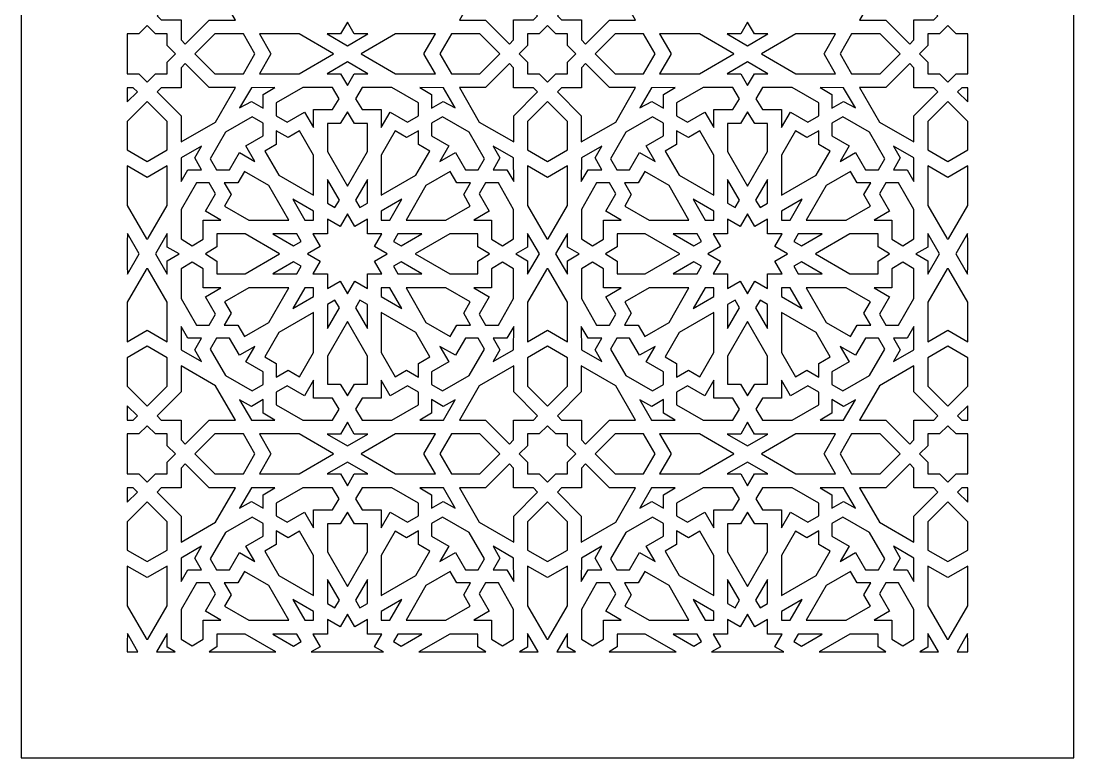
# Model space of a CAD drawing. Extents: x -302 to 302, y -785 to 785.
# Drawn here: x -302 to 302, y -785 to -361 of the extents above; entities that cross this region are included whole.
import ezdxf

# ---------------------------------------------------------------- set-up
doc = ezdxf.new("R2010")
doc.units = 0
doc.layers.add('LAYER_1', color=18, linetype='CONTINUOUS')

msp = doc.modelspace()

# ---------------------------------------------------------------- linework, layer by layer
at = {"layer": 'LAYER_1'}
for points in [[(-302.5, -785), (302.5, -785), (302.5, 785), (-302.5, 785)], [(-210.57, -344.66), (-224.35, -358.44), (-221.93, -360.85), (-210.53, -360.85), (-210.53, -372.25), (-208.11, -374.67), (-194.33, -360.89), (-179.36, -360.89), (-190.79, -341.12), (-210.57, -329.68)], [(-35.67, -360.89), (-21.89, -374.67), (-19.48, -372.25), (-19.48, -360.85), (-8.08, -360.85), (-5.66, -358.44), (-19.44, -344.66), (-19.44, -329.68), (-39.22, -341.12), (-50.65, -360.89)], [(19.44, -344.66), (5.66, -358.44), (8.08, -360.85), (19.48, -360.85), (19.48, -372.25), (21.89, -374.67), (35.67, -360.89), (50.65, -360.89), (39.22, -341.12), (19.44, -329.68)], [(210.53, -360.85), (221.93, -360.85), (224.35, -358.44), (210.57, -344.66), (210.57, -329.68), (190.79, -341.12), (179.36, -360.89), (194.33, -360.89), (208.11, -374.67), (210.53, -372.25)], [(-118.92, -368.84), (-126.69, -368.9), (-115, -375.64), (-103.31, -368.9), (-111.09, -368.84), (-115, -362.06)], [(118.92, -368.84), (115, -362.06), (111.09, -368.84), (103.31, -368.9), (115, -375.64), (126.69, -368.9)], [(-234.74, -368.83), (-241.47, -368.83), (-241.47, -375.83), (-241.47, -380.32), (-241.47, -384.8), (-241.47, -391.8), (-234.74, -391.8), (-230.01, -396.52), (-225.27, -391.8), (-218.54, -391.8), (-218.54, -385.08), (-213.81, -380.32), (-218.54, -375.56), (-218.54, -368.83), (-225.27, -368.83), (-230.01, -364.11)], [(-202.57, -380.32), (-191.07, -391.82), (-174.77, -391.82), (-168.13, -380.32), (-174.77, -368.81), (-191.07, -368.82)], [(-142.75, -391.82), (-122.95, -380.32), (-142.75, -368.81), (-165.56, -368.81), (-159.14, -379.92), (-159.05, -380.32), (-159.14, -380.71), (-165.56, -391.82)], [(-107.06, -380.32), (-87.26, -391.82), (-64.45, -391.82), (-70.86, -380.71), (-70.96, -380.32), (-70.86, -379.92), (-64.45, -368.81), (-87.26, -368.81)], [(-27.44, -380.32), (-38.93, -368.82), (-55.23, -368.81), (-61.88, -380.32), (-55.23, -391.82), (-38.93, -391.82)], [(-11.46, -375.56), (-16.2, -380.32), (-11.46, -385.08), (-11.46, -391.8), (-4.74, -391.8), (0, -396.52), (4.74, -391.8), (11.46, -391.8), (11.46, -385.08), (16.2, -380.32), (11.46, -375.56), (11.46, -368.83), (4.74, -368.83), (0, -364.11), (-4.74, -368.83), (-11.46, -368.83)], [(55.23, -391.82), (61.88, -380.32), (55.23, -368.81), (38.93, -368.82), (27.44, -380.32), (38.93, -391.82)], [(64.45, -391.82), (87.26, -391.82), (107.06, -380.32), (87.26, -368.81), (64.45, -368.81), (70.86, -379.92), (70.96, -380.32), (70.86, -380.71)], [(159.05, -380.32), (159.14, -379.92), (165.56, -368.81), (142.75, -368.81), (122.95, -380.32), (142.75, -391.82), (165.56, -391.82), (159.14, -380.71)], [(191.07, -391.82), (202.57, -380.32), (191.07, -368.82), (174.77, -368.81), (168.13, -380.32), (174.77, -391.82)], [(241.47, -375.83), (241.47, -368.83), (234.74, -368.83), (230.01, -364.11), (225.27, -368.83), (218.54, -368.83), (218.54, -375.56), (213.81, -380.32), (218.54, -385.08), (218.54, -391.8), (225.27, -391.8), (230.01, -396.52), (234.74, -391.8), (241.47, -391.8), (241.47, -384.8), (241.47, -380.32)], [(-210.53, -388.38), (-210.53, -399.78), (-221.93, -399.78), (-224.35, -402.2), (-210.57, -415.98), (-210.57, -430.95), (-190.79, -419.52), (-179.36, -399.74), (-194.33, -399.74), (-208.11, -385.96)], [(-111.09, -391.8), (-103.31, -391.73), (-115, -384.99), (-126.69, -391.73), (-118.92, -391.8), (-115, -398.57)], [(-35.67, -399.74), (-50.65, -399.74), (-39.22, -419.52), (-19.44, -430.95), (-19.44, -415.98), (-5.66, -402.2), (-8.08, -399.78), (-19.48, -399.78), (-19.48, -388.38), (-21.89, -385.96)], [(19.48, -399.78), (8.08, -399.78), (5.66, -402.2), (19.44, -415.98), (19.44, -430.95), (39.22, -419.52), (50.65, -399.74), (35.67, -399.74), (21.89, -385.96), (19.48, -388.38)], [(103.31, -391.73), (111.09, -391.8), (115, -398.57), (118.92, -391.8), (126.69, -391.73), (115, -384.99)], [(224.35, -402.2), (221.93, -399.78), (210.53, -399.78), (210.53, -388.38), (208.11, -385.96), (194.33, -399.74), (179.36, -399.74), (190.79, -419.52), (210.57, -430.95), (210.57, -415.98)], [(-238.08, -399.78), (-241.47, -399.78), (-241.47, -408), (-235.67, -402.2)], [(-163.37, -403.71), (-156.66, -399.73), (-170.16, -399.77), (-176.91, -411.45), (-170.15, -407.62), (-163.37, -411.53)], [(-119.68, -406.09), (-123.58, -399.75), (-140.61, -399.75), (-155.87, -408.55), (-155.87, -415.86), (-149.54, -419.51), (-139.61, -413.77), (-134.46, -422.69), (-134.46, -412.4), (-123.55, -412.4)], [(-95.55, -412.4), (-95.55, -422.69), (-90.39, -413.77), (-80.46, -419.51), (-74.14, -415.86), (-74.14, -408.55), (-89.4, -399.75), (-106.43, -399.75), (-110.32, -406.09), (-106.46, -412.4)], [(-66.64, -403.71), (-66.64, -411.53), (-59.86, -407.62), (-53.09, -411.45), (-59.84, -399.77), (-73.35, -399.73)], [(59.86, -407.62), (66.64, -411.53), (66.64, -403.71), (73.35, -399.73), (59.84, -399.77), (53.09, -411.45)], [(95.55, -422.69), (95.55, -412.4), (106.46, -412.4), (110.32, -406.09), (106.43, -399.75), (89.4, -399.75), (74.14, -408.55), (74.14, -415.86), (80.46, -419.51), (90.39, -413.77)], [(134.46, -412.4), (134.46, -422.69), (139.61, -413.77), (149.54, -419.51), (155.87, -415.86), (155.87, -408.55), (140.61, -399.75), (123.58, -399.75), (119.68, -406.09), (123.55, -412.4)], [(163.37, -411.53), (170.15, -407.62), (176.91, -411.45), (170.16, -399.77), (156.66, -399.73), (163.37, -403.71)], [(241.47, -399.78), (238.08, -399.78), (235.67, -402.2), (241.47, -408)], [(-241.49, -419.26), (-241.5, -435.55), (-230.01, -442.18), (-218.52, -435.55), (-218.52, -419.26), (-230.01, -407.78)], [(11.49, -419.26), (0, -407.78), (-11.49, -419.26), (-11.49, -435.55), (0, -442.18), (11.49, -435.55)], [(241.5, -435.55), (241.49, -419.26), (230.01, -407.78), (218.52, -419.26), (218.52, -435.55), (230.01, -442.18)], [(-169.69, -416.55), (-184.95, -425.36), (-193.76, -440.62), (-190.11, -446.94), (-182.8, -446.94), (-177.05, -437.01), (-168.16, -442.15), (-173.3, -433.25), (-163.37, -427.51), (-163.37, -420.2)], [(-110.91, -420.39), (-115, -413.72), (-119.09, -420.39), (-126.48, -420.38), (-126.48, -436.51), (-115, -456.39), (-103.52, -436.51), (-103.52, -420.38)], [(-60.31, -416.55), (-66.64, -420.2), (-66.64, -427.51), (-56.71, -433.25), (-61.84, -442.15), (-52.95, -437.01), (-47.21, -446.94), (-39.89, -446.94), (-36.24, -440.62), (-45.06, -425.36)], [(36.24, -440.62), (39.89, -446.94), (47.21, -446.94), (52.95, -437.01), (61.84, -442.15), (56.71, -433.25), (66.64, -427.51), (66.64, -420.2), (60.31, -416.55), (45.06, -425.36)], [(119.09, -420.39), (115, -413.72), (110.91, -420.39), (103.52, -420.38), (103.52, -436.51), (115, -456.39), (126.48, -436.51), (126.48, -420.38)], [(182.8, -446.94), (190.11, -446.94), (193.76, -440.62), (184.95, -425.36), (169.69, -416.55), (163.37, -420.2), (163.37, -427.51), (173.3, -433.25), (168.16, -442.15), (177.05, -437.01)], [(-142.53, -424.67), (-149.06, -428.46), (-155.87, -424.53), (-155.87, -432.39), (-162.4, -436.17), (-154.35, -450.12), (-134.46, -461.6), (-134.46, -438.64)], [(-74.14, -432.39), (-74.14, -424.53), (-80.95, -428.46), (-87.48, -424.67), (-95.55, -438.64), (-95.55, -461.6), (-75.66, -450.12), (-67.61, -436.17)], [(75.66, -450.12), (95.55, -461.6), (95.55, -438.64), (87.48, -424.67), (80.95, -428.46), (74.14, -424.53), (74.14, -432.39), (67.61, -436.17)], [(134.46, -438.64), (134.46, -461.6), (154.35, -450.12), (162.4, -436.17), (155.87, -432.39), (155.87, -424.53), (149.06, -428.46), (142.53, -424.67)], [(-198.86, -433.39), (-210.54, -440.14), (-210.57, -453.65), (-206.6, -446.94), (-198.78, -446.94), (-202.69, -440.16)], [(-23.41, -446.94), (-19.43, -453.65), (-19.47, -440.14), (-31.15, -433.39), (-27.32, -440.16), (-31.23, -446.94)], [(19.47, -440.14), (19.43, -453.65), (23.41, -446.94), (31.23, -446.94), (27.32, -440.16), (31.15, -433.39)], [(198.86, -433.39), (202.69, -440.16), (198.78, -446.94), (206.6, -446.94), (210.57, -453.65), (210.54, -440.14)], [(-218.52, -444.76), (-230.01, -451.39), (-241.49, -444.76), (-241.5, -467.58), (-230.41, -486.66), (-229.61, -486.66), (-229.41, -486.32), (-218.51, -467.58)], [(11.49, -444.76), (0, -451.39), (-11.49, -444.76), (-11.49, -467.58), (-0.4, -486.66), (0.4, -486.66), (11.49, -467.58)], [(229.61, -486.66), (230.41, -486.66), (241.5, -467.58), (241.49, -444.76), (230.01, -451.39), (218.52, -444.76), (218.51, -467.58), (229.41, -486.32)], [(-174.14, -447.91), (-177.92, -454.44), (-185.78, -454.44), (-181.85, -461.25), (-185.63, -467.78), (-171.67, -475.85), (-148.71, -475.85), (-160.19, -455.96)], [(-126.48, -466.21), (-122.13, -468.72), (-119.61, -464.37), (-126.48, -452.46)], [(-110.4, -464.37), (-107.88, -468.72), (-103.52, -466.21), (-103.52, -452.46)], [(-44.23, -454.44), (-52.09, -454.44), (-55.87, -447.91), (-69.82, -455.96), (-81.3, -475.85), (-58.34, -475.85), (-44.37, -467.78), (-48.16, -461.25)], [(55.87, -447.91), (52.09, -454.44), (44.23, -454.44), (48.16, -461.25), (44.37, -467.78), (58.34, -475.85), (81.3, -475.85), (69.82, -455.96)], [(103.52, -452.46), (103.52, -466.21), (107.88, -468.72), (110.4, -464.37)], [(126.48, -466.21), (126.48, -452.46), (119.61, -464.37), (122.13, -468.72)], [(148.71, -475.85), (171.67, -475.85), (185.63, -467.78), (181.85, -461.25), (185.78, -454.44), (177.92, -454.44), (174.14, -447.91), (160.19, -455.96)], [(-196.54, -470.7), (-190.8, -460.76), (-194.45, -454.44), (-201.76, -454.44), (-210.56, -469.7), (-210.56, -486.73), (-204.22, -490.63), (-197.91, -486.76), (-197.91, -475.85), (-187.62, -475.85)], [(-32.1, -475.85), (-32.1, -486.76), (-25.79, -490.63), (-19.45, -486.73), (-19.45, -469.7), (-28.25, -454.44), (-35.56, -454.44), (-39.21, -460.76), (-33.47, -470.7), (-42.39, -475.85)], [(25.79, -490.63), (32.1, -486.76), (32.1, -475.85), (42.39, -475.85), (33.47, -470.7), (39.21, -460.76), (35.56, -454.44), (28.25, -454.44), (19.45, -469.7), (19.45, -486.73)], [(201.76, -454.44), (194.45, -454.44), (190.8, -460.76), (196.54, -470.7), (187.62, -475.85), (197.91, -475.85), (197.91, -486.76), (204.22, -490.63), (210.56, -486.73), (210.56, -469.7)], [(-139.49, -475.85), (-134.46, -475.85), (-134.46, -470.81), (-146.37, -463.94)], [(-95.55, -470.81), (-95.55, -475.85), (-90.51, -475.85), (-83.64, -463.94)], [(90.51, -475.85), (95.55, -475.85), (95.55, -470.81), (83.64, -463.94)], [(134.46, -475.85), (139.49, -475.85), (146.37, -463.94), (134.46, -470.81)], [(-110.8, -479.62), (-115, -472.34), (-119.21, -479.62), (-126.48, -475.42), (-126.48, -483.82), (-134.89, -483.82), (-130.69, -491.1), (-137.96, -495.31), (-130.69, -499.51), (-134.89, -506.79), (-126.48, -506.79), (-126.48, -515.19), (-119.21, -510.99), (-115, -518.27), (-110.8, -510.99), (-103.52, -515.19), (-103.52, -506.79), (-95.12, -506.79), (-99.32, -499.51), (-92.04, -495.31), (-99.32, -491.1), (-95.12, -483.82), (-103.52, -483.82), (-103.52, -475.42)], [(134.89, -483.82), (126.48, -483.82), (126.48, -475.42), (119.21, -479.62), (115, -472.34), (110.8, -479.62), (103.52, -475.42), (103.52, -483.82), (95.12, -483.82), (99.32, -491.1), (92.04, -495.31), (99.32, -499.51), (95.12, -506.79), (103.52, -506.79), (103.52, -515.19), (110.8, -510.99), (115, -518.27), (119.21, -510.99), (126.48, -515.19), (126.48, -506.79), (134.89, -506.79), (130.69, -499.51), (137.96, -495.31), (130.69, -491.1)], [(-241.47, -502.17), (-241.42, -507.02), (-234.69, -495.31), (-241.42, -483.59), (-241.47, -488.44)], [(-218.51, -499.22), (-211.74, -495.31), (-218.51, -491.39), (-218.6, -483.59), (-225.32, -495.31), (-218.6, -507.02)], [(-189.92, -491.21), (-196.59, -495.31), (-189.92, -499.4), (-189.93, -506.79), (-173.8, -506.79), (-153.92, -495.31), (-173.8, -483.82), (-189.93, -483.82)], [(-141.58, -488.18), (-144.1, -483.82), (-157.85, -483.82), (-145.94, -490.7)], [(-85.91, -483.82), (-88.42, -488.18), (-84.07, -490.7), (-72.16, -483.82)], [(-76.09, -495.31), (-56.2, -506.79), (-40.07, -506.79), (-40.08, -499.4), (-33.42, -495.31), (-40.08, -491.21), (-40.07, -483.82), (-56.2, -483.82)], [(-11.49, -491.39), (-18.27, -495.31), (-11.49, -499.22), (-11.41, -507.02), (-4.69, -495.31), (-11.41, -483.59)], [(11.49, -491.39), (11.41, -483.59), (4.69, -495.31), (11.41, -507.02), (11.49, -499.22), (18.27, -495.31)], [(33.42, -495.31), (40.08, -499.4), (40.07, -506.79), (56.2, -506.79), (76.09, -495.31), (56.2, -483.82), (40.07, -483.82), (40.08, -491.21)], [(85.91, -483.82), (72.16, -483.82), (84.07, -490.7), (88.42, -488.18)], [(145.94, -490.7), (157.85, -483.82), (144.1, -483.82), (141.58, -488.18)], [(189.92, -491.21), (189.93, -483.82), (173.8, -483.82), (153.92, -495.31), (173.8, -506.79), (189.93, -506.79), (189.92, -499.4), (196.59, -495.31)], [(211.74, -495.31), (218.51, -499.22), (218.6, -507.02), (225.32, -495.31), (218.6, -483.59), (218.51, -491.39)], [(241.42, -483.59), (234.69, -495.31), (241.42, -507.02), (241.47, -502.17), (241.47, -488.44)], [(-204.22, -499.99), (-210.56, -503.88), (-210.56, -520.91), (-201.76, -536.17), (-194.45, -536.17), (-190.8, -529.85), (-196.54, -519.92), (-187.62, -514.76), (-197.91, -514.76), (-197.91, -503.85)], [(-144.1, -506.79), (-141.58, -502.43), (-145.94, -499.91), (-157.85, -506.79)], [(-84.07, -499.91), (-88.42, -502.43), (-85.91, -506.79), (-72.16, -506.79)], [(-33.47, -519.92), (-39.21, -529.85), (-35.56, -536.17), (-28.25, -536.17), (-19.45, -520.91), (-19.45, -503.88), (-25.79, -499.99), (-32.1, -503.85), (-32.1, -514.76), (-42.39, -514.76)], [(25.79, -499.99), (19.45, -503.88), (19.45, -520.91), (28.25, -536.17), (35.56, -536.17), (39.21, -529.85), (33.47, -519.92), (42.39, -514.76), (32.1, -514.76), (32.1, -503.85)], [(84.07, -499.91), (72.16, -506.79), (85.91, -506.79), (88.42, -502.43)], [(145.94, -499.91), (141.58, -502.43), (144.1, -506.79), (157.85, -506.79)], [(201.76, -536.17), (210.56, -520.91), (210.56, -503.88), (204.22, -499.99), (197.91, -503.85), (197.91, -514.76), (187.62, -514.76), (196.54, -519.92), (190.8, -529.85), (194.45, -536.17)], [(-241.49, -545.85), (-230.01, -539.22), (-218.52, -545.85), (-218.51, -523.03), (-229.61, -503.95), (-230.41, -503.95), (-230.61, -504.29), (-241.5, -523.03)], [(0.6, -504.29), (0.4, -503.95), (-0.4, -503.95), (-0.6, -504.29), (-11.49, -523.03), (-11.49, -545.85), (0, -539.22), (11.49, -545.85), (11.49, -523.03)], [(218.51, -523.03), (218.52, -545.85), (230.01, -539.22), (241.49, -545.85), (241.5, -523.03), (230.61, -504.29), (230.41, -503.95), (229.61, -503.95)], [(-185.63, -522.83), (-181.85, -529.36), (-185.78, -536.17), (-177.92, -536.17), (-174.14, -542.7), (-160.19, -534.65), (-148.71, -514.76), (-171.67, -514.76)], [(-134.46, -514.76), (-139.49, -514.76), (-146.37, -526.67), (-134.46, -519.8)], [(-95.55, -514.76), (-95.55, -519.8), (-83.64, -526.67), (-90.51, -514.76)], [(-55.87, -542.7), (-52.09, -536.17), (-44.23, -536.17), (-48.16, -529.36), (-44.37, -522.83), (-58.34, -514.76), (-81.3, -514.76), (-69.82, -534.65)], [(44.37, -522.83), (48.16, -529.36), (44.23, -536.17), (52.09, -536.17), (55.87, -542.7), (69.82, -534.65), (81.3, -514.76), (58.34, -514.76)], [(95.55, -519.8), (95.55, -514.76), (90.51, -514.76), (83.64, -526.67)], [(134.46, -514.76), (134.46, -519.8), (146.37, -526.67), (139.49, -514.76)], [(174.14, -542.7), (177.92, -536.17), (185.78, -536.17), (181.85, -529.36), (185.63, -522.83), (171.67, -514.76), (148.71, -514.76), (160.19, -534.65)], [(-122.13, -521.89), (-126.48, -524.4), (-126.48, -538.15), (-119.61, -526.24)], [(-107.88, -521.89), (-110.4, -526.24), (-103.52, -538.15), (-103.52, -524.4)], [(110.4, -526.24), (107.88, -521.89), (103.52, -524.4), (103.52, -538.15)], [(119.61, -526.24), (126.48, -538.15), (126.48, -524.4), (122.13, -521.89)], [(-162.4, -554.44), (-155.87, -558.22), (-155.87, -566.08), (-149.06, -562.15), (-142.53, -565.94), (-134.46, -551.97), (-134.46, -529.01), (-154.35, -540.49)], [(-67.61, -554.44), (-75.66, -540.49), (-95.55, -529.01), (-95.55, -551.97), (-87.48, -565.94), (-80.95, -562.15), (-74.14, -566.08), (-74.14, -558.22)], [(74.14, -566.08), (80.95, -562.15), (87.48, -565.94), (95.55, -551.97), (95.55, -529.01), (75.66, -540.49), (67.61, -554.44), (74.14, -558.22)], [(155.87, -558.22), (162.4, -554.44), (154.35, -540.49), (134.46, -529.01), (134.46, -551.97), (142.53, -565.94), (149.06, -562.15), (155.87, -566.08)], [(-210.54, -550.47), (-198.86, -557.22), (-202.69, -550.45), (-198.78, -543.67), (-206.6, -543.67), (-210.57, -536.96)], [(-103.52, -554.11), (-115, -534.22), (-126.48, -554.11), (-126.48, -570.24), (-119.09, -570.23), (-115, -576.89), (-110.91, -570.23), (-103.52, -570.24)], [(-23.41, -543.67), (-31.23, -543.67), (-27.32, -550.45), (-31.15, -557.22), (-19.47, -550.47), (-19.43, -536.96)], [(23.41, -543.67), (19.43, -536.96), (19.47, -550.47), (31.15, -557.22), (27.32, -550.45), (31.23, -543.67)], [(103.52, -554.11), (103.52, -570.24), (110.91, -570.23), (115, -576.89), (119.09, -570.23), (126.48, -570.24), (126.48, -554.11), (115, -534.22)], [(198.78, -543.67), (202.69, -550.45), (198.86, -557.22), (210.54, -550.47), (210.57, -536.96), (206.6, -543.67)], [(-190.11, -543.67), (-193.76, -550), (-184.95, -565.26), (-169.69, -574.07), (-163.37, -570.42), (-163.37, -563.1), (-173.3, -557.36), (-168.16, -548.47), (-177.05, -553.6), (-182.8, -543.67)], [(-36.24, -550), (-39.89, -543.67), (-47.21, -543.67), (-52.95, -553.6), (-61.84, -548.47), (-56.71, -557.36), (-66.64, -563.1), (-66.64, -570.42), (-60.31, -574.07), (-45.06, -565.26)], [(56.71, -557.36), (61.84, -548.47), (52.95, -553.6), (47.21, -543.67), (39.89, -543.67), (36.24, -550), (45.06, -565.26), (60.31, -574.07), (66.64, -570.42), (66.64, -563.1)], [(163.37, -563.1), (163.37, -570.42), (169.69, -574.07), (184.95, -565.26), (193.76, -550), (190.11, -543.67), (182.8, -543.67), (177.05, -553.6), (168.16, -548.47), (173.3, -557.36)], [(-241.5, -555.06), (-241.49, -571.36), (-230.01, -582.83), (-218.52, -571.36), (-218.52, -555.06), (-230.01, -548.43)], [(-11.49, -571.36), (0, -582.83), (11.49, -571.36), (11.49, -555.06), (0, -548.43), (-11.49, -555.06)], [(218.52, -571.36), (230.01, -582.83), (241.49, -571.36), (241.5, -555.06), (230.01, -548.43), (218.52, -555.06)], [(-190.79, -571.09), (-210.57, -559.66), (-210.57, -574.64), (-224.35, -588.42), (-221.93, -590.83), (-210.53, -590.83), (-210.53, -602.23), (-208.11, -604.65), (-194.33, -590.87), (-179.36, -590.87)], [(-19.48, -590.83), (-8.08, -590.83), (-5.66, -588.42), (-19.44, -574.64), (-19.44, -559.66), (-39.22, -571.09), (-50.65, -590.87), (-35.67, -590.87), (-21.89, -604.65), (-19.48, -602.23)], [(5.66, -588.42), (8.08, -590.83), (19.48, -590.83), (19.48, -602.23), (21.89, -604.65), (35.67, -590.87), (50.65, -590.87), (39.22, -571.09), (19.44, -559.66), (19.44, -574.64)], [(179.36, -590.87), (194.33, -590.87), (208.11, -604.65), (210.53, -602.23), (210.53, -590.83), (221.93, -590.83), (224.35, -588.42), (210.57, -574.64), (210.57, -559.66), (190.79, -571.09)], [(-123.55, -578.21), (-134.46, -578.21), (-134.46, -567.92), (-139.61, -576.84), (-149.54, -571.1), (-155.87, -574.75), (-155.87, -582.06), (-140.61, -590.86), (-123.58, -590.86), (-119.68, -584.52)], [(-90.39, -576.84), (-95.55, -567.92), (-95.55, -578.21), (-106.46, -578.21), (-110.32, -584.52), (-106.43, -590.86), (-89.4, -590.86), (-74.14, -582.06), (-74.14, -574.75), (-80.46, -571.1)], [(110.32, -584.52), (106.46, -578.21), (95.55, -578.21), (95.55, -567.92), (90.39, -576.84), (80.46, -571.1), (74.14, -574.75), (74.14, -582.06), (89.4, -590.86), (106.43, -590.86)], [(139.61, -576.84), (134.46, -567.92), (134.46, -578.21), (123.55, -578.21), (119.68, -584.52), (123.58, -590.86), (140.61, -590.86), (155.87, -582.06), (155.87, -574.75), (149.54, -571.1)], [(-170.16, -590.84), (-156.66, -590.88), (-163.37, -586.9), (-163.37, -579.08), (-170.15, -582.99), (-176.91, -579.16)], [(-66.64, -586.9), (-73.35, -590.88), (-59.84, -590.84), (-53.09, -579.16), (-59.86, -582.99), (-66.64, -579.08)], [(59.84, -590.84), (73.35, -590.88), (66.64, -586.9), (66.64, -579.08), (59.86, -582.99), (53.09, -579.16)], [(163.37, -586.9), (156.66, -590.88), (170.16, -590.84), (176.91, -579.16), (170.15, -582.99), (163.37, -579.08)], [(-241.47, -590.83), (-238.08, -590.83), (-235.67, -588.42), (-241.47, -582.61)], [(235.67, -588.42), (238.08, -590.83), (241.47, -590.83), (241.47, -582.61)], [(-118.92, -598.82), (-126.69, -598.88), (-115, -605.62), (-103.31, -598.88), (-111.09, -598.82), (-115, -592.04)], [(118.92, -598.82), (115, -592.04), (111.09, -598.82), (103.31, -598.88), (115, -605.62), (126.69, -598.88)], [(-241.47, -621.78), (-234.74, -621.78), (-230.01, -626.5), (-225.27, -621.78), (-218.54, -621.78), (-218.54, -615.06), (-213.81, -610.3), (-218.54, -605.53), (-218.54, -598.81), (-225.27, -598.81), (-230.01, -594.09), (-234.74, -598.81), (-241.47, -598.81), (-241.47, -605.81), (-241.47, -610.3), (-241.47, -614.78)], [(-191.07, -598.8), (-202.57, -610.3), (-191.07, -621.8), (-174.77, -621.8), (-168.13, -610.3), (-174.77, -598.79)], [(-159.14, -610.69), (-165.56, -621.8), (-142.75, -621.8), (-122.95, -610.3), (-142.75, -598.79), (-165.56, -598.79), (-159.14, -609.9), (-159.05, -610.3)], [(-70.86, -609.9), (-64.45, -598.79), (-87.26, -598.79), (-107.06, -610.3), (-87.26, -621.8), (-64.45, -621.8), (-70.86, -610.69), (-70.96, -610.3)], [(-38.93, -598.8), (-55.23, -598.79), (-61.88, -610.3), (-55.23, -621.8), (-38.93, -621.8), (-27.44, -610.3)], [(-11.46, -605.53), (-16.2, -610.3), (-11.46, -615.06), (-11.46, -621.78), (-4.74, -621.78), (0, -626.5), (4.74, -621.78), (11.46, -621.78), (11.46, -615.06), (16.2, -610.3), (11.46, -605.53), (11.46, -598.81), (4.74, -598.81), (0, -594.09), (-4.74, -598.81), (-11.46, -598.81)], [(55.23, -621.8), (61.88, -610.3), (55.23, -598.79), (38.93, -598.8), (27.44, -610.3), (38.93, -621.8)], [(64.45, -598.79), (70.86, -609.9), (70.96, -610.3), (70.86, -610.69), (64.45, -621.8), (87.26, -621.8), (107.06, -610.3), (87.26, -598.79)], [(159.05, -610.3), (159.14, -609.9), (165.56, -598.79), (142.75, -598.79), (122.95, -610.3), (142.75, -621.8), (165.56, -621.8), (159.14, -610.69)], [(191.07, -621.8), (202.57, -610.3), (191.07, -598.8), (174.77, -598.79), (168.13, -610.3), (174.77, -621.8)], [(241.47, -605.81), (241.47, -598.81), (234.74, -598.81), (230.01, -594.09), (225.27, -598.81), (218.54, -598.81), (218.54, -605.53), (213.81, -610.3), (218.54, -615.06), (218.54, -621.78), (225.27, -621.78), (230.01, -626.5), (234.74, -621.78), (241.47, -621.78), (241.47, -614.78), (241.47, -610.3)], [(-194.33, -629.72), (-208.11, -615.94), (-210.53, -618.36), (-210.53, -629.76), (-221.93, -629.76), (-224.35, -632.18), (-210.57, -645.96), (-210.57, -660.93), (-190.79, -649.5), (-179.36, -629.72)], [(-118.92, -621.78), (-115, -628.55), (-111.09, -621.78), (-103.31, -621.71), (-115, -614.97), (-126.69, -621.71)], [(-39.22, -649.5), (-19.44, -660.93), (-19.44, -645.96), (-5.66, -632.18), (-8.08, -629.76), (-19.48, -629.76), (-19.48, -618.36), (-21.89, -615.94), (-35.67, -629.72), (-50.65, -629.72)], [(21.89, -615.94), (19.48, -618.36), (19.48, -629.76), (8.08, -629.76), (5.66, -632.18), (19.44, -645.96), (19.44, -660.93), (39.22, -649.5), (50.65, -629.72), (35.67, -629.72)], [(118.92, -621.78), (126.69, -621.71), (115, -614.97), (103.31, -621.71), (111.09, -621.78), (115, -628.55)], [(210.53, -629.76), (210.53, -618.36), (208.11, -615.94), (194.33, -629.72), (179.36, -629.72), (190.79, -649.5), (210.57, -660.93), (210.57, -645.96), (224.35, -632.18), (221.93, -629.76)], [(-241.47, -629.76), (-241.47, -637.98), (-235.67, -632.18), (-238.08, -629.76)], [(-163.37, -641.51), (-163.37, -633.69), (-156.66, -629.71), (-170.16, -629.75), (-176.91, -641.43), (-170.15, -637.6)], [(-134.46, -642.38), (-123.55, -642.38), (-119.68, -636.07), (-123.58, -629.73), (-140.61, -629.73), (-155.87, -638.53), (-155.87, -645.84), (-149.54, -649.49), (-139.61, -643.75), (-134.46, -652.67)], [(-89.4, -629.73), (-106.43, -629.73), (-110.32, -636.07), (-106.46, -642.38), (-95.55, -642.38), (-95.55, -652.67), (-90.39, -643.75), (-80.46, -649.49), (-74.14, -645.84), (-74.14, -638.53)], [(-73.35, -629.71), (-66.64, -633.69), (-66.64, -641.51), (-59.86, -637.6), (-53.09, -641.43), (-59.84, -629.75)], [(59.86, -637.6), (66.64, -641.51), (66.64, -633.69), (73.35, -629.71), (59.84, -629.75), (53.09, -641.43)], [(74.14, -638.53), (74.14, -645.84), (80.46, -649.49), (90.39, -643.75), (95.55, -652.67), (95.55, -642.38), (106.46, -642.38), (110.32, -636.07), (106.43, -629.73), (89.4, -629.73)], [(134.46, -642.38), (134.46, -652.67), (139.61, -643.75), (149.54, -649.49), (155.87, -645.84), (155.87, -638.53), (140.61, -629.73), (123.58, -629.73), (119.68, -636.07), (123.55, -642.38)], [(163.37, -641.51), (170.15, -637.6), (176.91, -641.43), (170.16, -629.75), (156.66, -629.71), (163.37, -633.69)], [(238.08, -629.76), (235.67, -632.18), (241.47, -637.98), (241.47, -629.76)], [(-241.49, -649.24), (-241.5, -665.53), (-230.01, -672.16), (-218.52, -665.53), (-218.52, -649.24), (-230.01, -637.76)], [(11.49, -665.53), (11.49, -649.24), (0, -637.76), (-11.49, -649.24), (-11.49, -665.53), (0, -672.16)], [(230.01, -637.76), (218.52, -649.24), (218.52, -665.53), (230.01, -672.16), (241.5, -665.53), (241.49, -649.24)], [(-169.69, -646.53), (-184.95, -655.34), (-193.76, -670.6), (-190.11, -676.92), (-182.8, -676.92), (-177.05, -666.99), (-168.16, -672.13), (-173.3, -663.23), (-163.37, -657.49), (-163.37, -650.17)], [(-110.91, -650.37), (-115, -643.7), (-119.09, -650.37), (-126.48, -650.36), (-126.48, -666.48), (-115, -686.37), (-103.52, -666.48), (-103.52, -650.36)], [(-60.31, -646.53), (-66.64, -650.17), (-66.64, -657.49), (-56.71, -663.23), (-61.84, -672.13), (-52.95, -666.99), (-47.21, -676.92), (-39.89, -676.92), (-36.24, -670.6), (-45.06, -655.34)], [(47.21, -676.92), (52.95, -666.99), (61.84, -672.13), (56.71, -663.23), (66.64, -657.49), (66.64, -650.17), (60.31, -646.53), (45.06, -655.34), (36.24, -670.6), (39.89, -676.92)], [(119.09, -650.37), (115, -643.7), (110.91, -650.37), (103.52, -650.36), (103.52, -666.48), (115, -686.37), (126.48, -666.48), (126.48, -650.36)], [(163.37, -657.49), (173.3, -663.23), (168.16, -672.13), (177.05, -666.99), (182.8, -676.92), (190.11, -676.92), (193.76, -670.6), (184.95, -655.34), (169.69, -646.53), (163.37, -650.17)], [(-149.06, -658.44), (-155.87, -654.51), (-155.87, -662.37), (-162.4, -666.15), (-154.35, -680.1), (-134.46, -691.58), (-134.46, -668.62), (-142.53, -654.65)], [(-80.95, -658.44), (-87.48, -654.65), (-95.55, -668.62), (-95.55, -691.58), (-75.66, -680.1), (-67.61, -666.15), (-74.14, -662.37), (-74.14, -654.51)], [(87.48, -654.65), (80.95, -658.44), (74.14, -654.51), (74.14, -662.37), (67.61, -666.15), (75.66, -680.1), (95.55, -691.58), (95.55, -668.62)], [(155.87, -662.37), (155.87, -654.51), (149.06, -658.44), (142.53, -654.65), (134.46, -668.62), (134.46, -691.58), (154.35, -680.1), (162.4, -666.15)], [(-198.86, -663.37), (-210.54, -670.12), (-210.57, -683.63), (-206.6, -676.92), (-198.78, -676.92), (-202.69, -670.14)], [(-31.15, -663.37), (-27.32, -670.14), (-31.23, -676.92), (-23.41, -676.92), (-19.43, -683.63), (-19.47, -670.12)], [(19.43, -683.63), (23.41, -676.92), (31.23, -676.92), (27.32, -670.14), (31.15, -663.37), (19.47, -670.12)], [(206.6, -676.92), (210.57, -683.63), (210.54, -670.12), (198.86, -663.37), (202.69, -670.14), (198.78, -676.92)], [(-218.52, -674.74), (-230.01, -681.37), (-241.49, -674.74), (-241.5, -697.56), (-230.61, -716.3), (-230.41, -716.64), (-229.61, -716.64), (-218.51, -697.56)], [(11.49, -697.56), (11.49, -674.74), (0, -681.37), (-11.49, -674.74), (-11.49, -697.56), (-0.6, -716.3), (-0.4, -716.64), (0.4, -716.64), (0.6, -716.3)], [(241.49, -674.74), (230.01, -681.37), (218.52, -674.74), (218.51, -697.56), (229.61, -716.64), (230.41, -716.64), (230.61, -716.3), (241.5, -697.56)], [(-148.71, -705.83), (-160.19, -685.94), (-174.14, -677.89), (-177.92, -684.42), (-185.78, -684.42), (-181.85, -691.23), (-185.63, -697.76), (-171.67, -705.83)], [(-122.13, -698.7), (-119.61, -694.35), (-126.48, -682.44), (-126.48, -696.19)], [(-110.4, -694.35), (-107.88, -698.7), (-103.52, -696.19), (-103.52, -682.44)], [(-52.09, -684.42), (-55.87, -677.89), (-69.82, -685.94), (-81.3, -705.83), (-58.34, -705.83), (-44.37, -697.76), (-48.16, -691.23), (-44.23, -684.42)], [(44.23, -684.42), (48.16, -691.23), (44.37, -697.76), (58.34, -705.83), (81.3, -705.83), (69.82, -685.94), (55.87, -677.89), (52.09, -684.42)], [(103.52, -696.19), (107.88, -698.7), (110.4, -694.35), (103.52, -682.44)], [(122.13, -698.7), (126.48, -696.19), (126.48, -682.44), (119.61, -694.35)], [(181.85, -691.23), (185.78, -684.42), (177.92, -684.42), (174.14, -677.89), (160.19, -685.94), (148.71, -705.83), (171.67, -705.83), (185.63, -697.76)], [(-196.54, -700.68), (-190.8, -690.74), (-194.45, -684.42), (-201.76, -684.42), (-210.56, -699.68), (-210.56, -716.71), (-204.22, -720.6), (-197.91, -716.74), (-197.91, -705.83), (-187.62, -705.83)], [(-33.47, -700.68), (-42.39, -705.83), (-32.1, -705.83), (-32.1, -716.74), (-25.79, -720.6), (-19.45, -716.71), (-19.45, -699.68), (-28.25, -684.42), (-35.56, -684.42), (-39.21, -690.74)], [(19.45, -716.71), (25.79, -720.6), (32.1, -716.74), (32.1, -705.83), (42.39, -705.83), (33.47, -700.68), (39.21, -690.74), (35.56, -684.42), (28.25, -684.42), (19.45, -699.68)], [(196.54, -700.68), (187.62, -705.83), (197.91, -705.83), (197.91, -716.74), (204.22, -720.6), (210.56, -716.71), (210.56, -699.68), (201.76, -684.42), (194.45, -684.42), (190.8, -690.74)], [(-134.46, -700.79), (-146.37, -693.92), (-139.49, -705.83), (-134.46, -705.83)], [(-95.55, -700.79), (-95.55, -705.83), (-90.51, -705.83), (-83.64, -693.92)], [(90.51, -705.83), (95.55, -705.83), (95.55, -700.79), (83.64, -693.92)], [(134.46, -705.83), (139.49, -705.83), (146.37, -693.92), (134.46, -700.79)], [(-94.27, -724), (-99.32, -721.08), (-95.12, -713.8), (-103.52, -713.8), (-103.52, -705.4), (-110.8, -709.6), (-115, -702.32), (-119.21, -709.6), (-126.48, -705.4), (-126.48, -713.8), (-134.89, -713.8), (-130.69, -721.08), (-135.74, -724)], [(126.48, -713.8), (126.48, -705.4), (119.21, -709.6), (115, -702.32), (110.8, -709.6), (103.52, -705.4), (103.52, -713.8), (95.12, -713.8), (99.32, -721.08), (94.27, -724), (135.74, -724), (130.69, -721.08), (134.89, -713.8)], [(-241.47, -724), (-235.43, -724), (-241.42, -713.57), (-241.47, -718.42)], [(-218.6, -713.57), (-224.58, -724), (-213.96, -724), (-218.51, -721.37)], [(-173.8, -713.8), (-189.93, -713.8), (-189.92, -721.19), (-194.5, -724), (-156.15, -724)], [(-145.94, -720.68), (-141.58, -718.16), (-144.1, -713.8), (-157.85, -713.8)], [(-84.07, -720.68), (-72.16, -713.8), (-85.91, -713.8), (-88.42, -718.16)], [(-35.51, -724), (-40.08, -721.19), (-40.07, -713.8), (-56.2, -713.8), (-73.86, -724)], [(-16.04, -724), (-5.43, -724), (-11.41, -713.57), (-11.49, -721.37)], [(5.43, -724), (16.04, -724), (11.49, -721.37), (11.41, -713.57)], [(56.2, -713.8), (40.07, -713.8), (40.08, -721.19), (35.51, -724), (73.86, -724)], [(88.42, -718.16), (85.91, -713.8), (72.16, -713.8), (84.07, -720.68)], [(144.1, -713.8), (141.58, -718.16), (145.94, -720.68), (157.85, -713.8)], [(189.93, -713.8), (173.8, -713.8), (156.15, -724), (194.5, -724), (189.92, -721.19)], [(224.58, -724), (218.6, -713.57), (218.51, -721.37), (213.96, -724)], [(241.47, -718.42), (241.42, -713.57), (235.43, -724), (241.47, -724)]]:
    msp.add_lwpolyline(points, close=True, dxfattribs=at)

doc.saveas('drawing.dxf')
